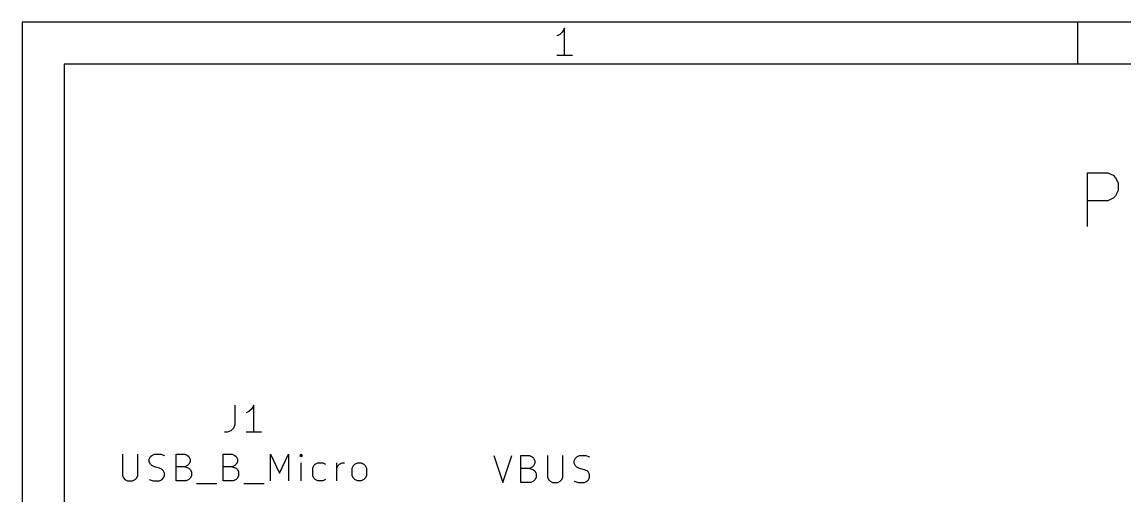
# Model space of a CAD drawing. Extents: x 0.4 to 16.1, y -11.3 to -0.4.
# Drawn here: x 0.394 to 2.45, y -1.277 to -0.394 of the extents above; entities that cross this region are included whole.
import ezdxf

# ---------------------------------------------------------------- set-up
doc = ezdxf.new("R2010")
doc.units = 0
doc.header["$MEASUREMENT"] = 0
for name, color, linetype in [('BLUE3', 171, 'CONTINUOUS'), ('CYAN2', 4, 'CONTINUOUS'), ('RED2', 1, 'CONTINUOUS')]:
    doc.layers.add(name, color=color, linetype=linetype)

msp = doc.modelspace()

# ---------------------------------------------------------------- linework, layer by layer
at = {"layer": 'BLUE3', "linetype": 'CONTINUOUS'}
for p, q in [((2.38006, -0.774736), (2.38006, -0.674736)), ((2.38006, -0.674736), (2.41815, -0.674736)), ((2.41815, -0.674736), (2.42768, -0.6795)), ((2.42768, -0.6795), (2.43244, -0.68426)), ((2.43244, -0.68426), (2.4372, -0.693783)), ((2.4372, -0.693783), (2.4372, -0.708071)), ((2.43244, -0.717594), (2.42768, -0.722354)), ((2.4372, -0.708071), (2.43244, -0.717594)), ((2.41815, -0.727118), (2.38006, -0.727118)), ((2.42768, -0.722354), (2.41815, -0.727118))]:
    msp.add_line(p, q, dxfattribs=at)
at = {"layer": 'CYAN2', "linetype": 'CONTINUOUS'}
for p, q in [((0.790331, -1.1083), (0.790331, -1.14402)), ((0.826047, -1.1083), (0.821283, -1.11544)), ((0.826047, -1.1583), (0.826047, -1.1083)), ((0.816524, -1.12021), (0.81176, -1.12259)), ((0.821283, -1.11544), (0.816524, -1.12021)), ((0.787949, -1.15116), (0.783189, -1.15592)), ((0.790331, -1.14402), (0.787949, -1.15116)), ((0.776047, -1.1583), (0.771283, -1.1583)), ((0.783189, -1.15592), (0.776047, -1.1583)), ((0.840331, -1.1583), (0.81176, -1.1583)), ((0.580807, -1.1993), (0.580807, -1.23978)), ((0.609378, -1.23978), (0.609378, -1.1993)), ((0.630807, -1.20883), (0.633189, -1.20406)), ((0.630807, -1.21359), (0.630807, -1.20883)), ((0.633189, -1.20406), (0.635571, -1.20169)), ((0.635571, -1.20169), (0.640331, -1.1993)), ((0.640331, -1.1993), (0.652236, -1.1993)), ((0.652236, -1.1993), (0.659378, -1.20169)), ((0.680807, -1.2493), (0.680807, -1.1993)), ((0.680807, -1.1993), (0.697472, -1.1993)), ((0.697472, -1.1993), (0.702236, -1.20169)), ((0.702236, -1.20169), (0.704618, -1.20406)), ((0.704618, -1.20406), (0.707, -1.20883)), ((0.707, -1.20883), (0.707, -1.21359)), ((0.768902, -1.2493), (0.768902, -1.1993)), ((0.768902, -1.1993), (0.785571, -1.1993)), ((0.785571, -1.1993), (0.790331, -1.20169)), ((0.790331, -1.20169), (0.792713, -1.20406)), ((0.792713, -1.20406), (0.795094, -1.20883)), ((0.795094, -1.20883), (0.795094, -1.21359)), ((0.857, -1.2493), (0.857, -1.1993)), ((0.857, -1.1993), (0.873665, -1.23502)), ((0.873665, -1.23502), (0.890331, -1.1993)), ((0.890331, -1.1993), (0.890331, -1.2493)), ((0.914142, -1.1993), (0.91176, -1.20169)), ((0.91176, -1.20169), (0.914142, -1.20406)), ((0.916524, -1.20169), (0.914142, -1.1993)), ((0.914142, -1.1993), (0.914142, -1.20406)), ((0.914142, -1.20406), (0.916524, -1.20169)), ((1.27333, -1.2023), (1.29, -1.2523)), ((1.29, -1.2523), (1.30667, -1.2023)), ((1.32333, -1.2523), (1.32333, -1.2023)), ((1.32333, -1.2023), (1.34, -1.2023)), ((1.34, -1.2023), (1.34476, -1.20469)), ((1.34476, -1.20469), (1.34714, -1.20706)), ((1.34714, -1.20706), (1.34952, -1.21183)), ((1.34952, -1.21183), (1.34952, -1.21659)), ((1.37333, -1.2023), (1.37333, -1.24278)), ((1.4019, -1.24278), (1.4019, -1.2023)), ((1.42333, -1.21183), (1.42571, -1.20706)), ((1.42333, -1.21659), (1.42333, -1.21183)), ((1.42571, -1.20706), (1.42809, -1.20469)), ((1.42809, -1.20469), (1.43285, -1.2023)), ((1.43285, -1.2023), (1.44476, -1.2023)), ((1.44476, -1.2023), (1.4519, -1.20469)), ((0.633189, -1.21835), (0.630807, -1.21359)), ((0.635571, -1.22073), (0.633189, -1.21835)), ((0.640331, -1.22311), (0.635571, -1.22073)), ((0.649854, -1.22549), (0.640331, -1.22311)), ((0.654618, -1.22787), (0.649854, -1.22549)), ((0.657, -1.23026), (0.654618, -1.22787)), ((0.659378, -1.23502), (0.657, -1.23026)), ((0.697472, -1.22311), (0.680807, -1.22311)), ((0.702236, -1.22073), (0.697472, -1.22311)), ((0.697472, -1.22311), (0.704618, -1.22549)), ((0.704618, -1.21835), (0.702236, -1.22073)), ((0.707, -1.21359), (0.704618, -1.21835)), ((0.704618, -1.22549), (0.707, -1.22787)), ((0.707, -1.22787), (0.709378, -1.23263)), ((0.709378, -1.23263), (0.709378, -1.23978)), ((0.785571, -1.22311), (0.768902, -1.22311)), ((0.790331, -1.22073), (0.785571, -1.22311)), ((0.785571, -1.22311), (0.792713, -1.22549)), ((0.792713, -1.21835), (0.790331, -1.22073)), ((0.795094, -1.21359), (0.792713, -1.21835)), ((0.792713, -1.22549), (0.795094, -1.22787)), ((0.795094, -1.22787), (0.797472, -1.23263)), ((0.797472, -1.23263), (0.797472, -1.23978)), ((0.914142, -1.2493), (0.914142, -1.21597)), ((0.935571, -1.22549), (0.937949, -1.22073)), ((0.935571, -1.23978), (0.935571, -1.22549)), ((0.937949, -1.22073), (0.940331, -1.21835)), ((0.940331, -1.21835), (0.945094, -1.21597)), ((0.945094, -1.21597), (0.954618, -1.21597)), ((0.954618, -1.21597), (0.959378, -1.21835)), ((0.980807, -1.2493), (0.980807, -1.21597)), ((0.980807, -1.22549), (0.983189, -1.22073)), ((0.983189, -1.22073), (0.985571, -1.21835)), ((0.985571, -1.21835), (0.990331, -1.21597)), ((0.990331, -1.21597), (0.995094, -1.21597)), ((1.00938, -1.22549), (1.01176, -1.22073)), ((1.00938, -1.23978), (1.00938, -1.22549)), ((1.01176, -1.22073), (1.01414, -1.21835)), ((1.01414, -1.21835), (1.0189, -1.21597)), ((1.0189, -1.21597), (1.02605, -1.21597)), ((1.02605, -1.21597), (1.03081, -1.21835)), ((1.03081, -1.21835), (1.03319, -1.22073)), ((1.03319, -1.22073), (1.03557, -1.22549)), ((1.03557, -1.22549), (1.03557, -1.23978)), ((1.34, -1.22611), (1.32333, -1.22611)), ((1.34476, -1.22373), (1.34, -1.22611)), ((1.34, -1.22611), (1.34714, -1.22849)), ((1.34714, -1.22135), (1.34476, -1.22373)), ((1.34952, -1.21659), (1.34714, -1.22135)), ((1.34714, -1.22849), (1.34952, -1.23087)), ((1.34952, -1.23087), (1.3519, -1.23563)), ((1.42571, -1.22135), (1.42333, -1.21659)), ((1.42809, -1.22373), (1.42571, -1.22135)), ((1.43285, -1.22611), (1.42809, -1.22373)), ((1.44238, -1.22849), (1.43285, -1.22611)), ((1.44714, -1.23087), (1.44238, -1.22849)), ((1.44952, -1.23326), (1.44714, -1.23087)), ((1.4519, -1.23802), (1.44952, -1.23326)), ((0.580807, -1.23978), (0.583189, -1.24454)), ((0.583189, -1.24454), (0.585571, -1.24692)), ((0.585571, -1.24692), (0.590331, -1.2493)), ((0.590331, -1.2493), (0.599854, -1.2493)), ((0.599854, -1.2493), (0.604618, -1.24692)), ((0.604618, -1.24692), (0.607, -1.24454)), ((0.607, -1.24454), (0.609378, -1.23978)), ((0.630807, -1.24692), (0.637949, -1.2493)), ((0.637949, -1.2493), (0.649854, -1.2493)), ((0.649854, -1.2493), (0.654618, -1.24692)), ((0.654618, -1.24692), (0.657, -1.24454)), ((0.657, -1.24454), (0.659378, -1.23978)), ((0.659378, -1.23978), (0.659378, -1.23502)), ((0.699854, -1.2493), (0.680807, -1.2493)), ((0.704618, -1.24692), (0.699854, -1.2493)), ((0.707, -1.24454), (0.704618, -1.24692)), ((0.709378, -1.23978), (0.707, -1.24454)), ((0.718902, -1.25406), (0.757, -1.25406)), ((0.787949, -1.2493), (0.768902, -1.2493)), ((0.792713, -1.24692), (0.787949, -1.2493)), ((0.795094, -1.24454), (0.792713, -1.24692)), ((0.797472, -1.23978), (0.795094, -1.24454)), ((0.807, -1.25406), (0.845094, -1.25406)), ((0.937949, -1.24454), (0.935571, -1.23978)), ((0.940331, -1.24692), (0.937949, -1.24454)), ((0.945094, -1.2493), (0.940331, -1.24692)), ((0.954618, -1.2493), (0.945094, -1.2493)), ((0.959378, -1.24692), (0.954618, -1.2493)), ((1.01176, -1.24454), (1.00938, -1.23978)), ((1.01414, -1.24692), (1.01176, -1.24454)), ((1.0189, -1.2493), (1.01414, -1.24692)), ((1.02605, -1.2493), (1.0189, -1.2493)), ((1.03081, -1.24692), (1.02605, -1.2493)), ((1.03319, -1.24454), (1.03081, -1.24692)), ((1.03557, -1.23978), (1.03319, -1.24454)), ((1.34238, -1.2523), (1.32333, -1.2523)), ((1.34714, -1.24992), (1.34238, -1.2523)), ((1.34952, -1.24754), (1.34714, -1.24992)), ((1.3519, -1.24278), (1.34952, -1.24754)), ((1.3519, -1.23563), (1.3519, -1.24278)), ((1.37333, -1.24278), (1.37571, -1.24754)), ((1.37571, -1.24754), (1.37809, -1.24992)), ((1.37809, -1.24992), (1.38285, -1.2523)), ((1.38285, -1.2523), (1.39238, -1.2523)), ((1.39238, -1.2523), (1.39714, -1.24992)), ((1.39714, -1.24992), (1.39952, -1.24754)), ((1.39952, -1.24754), (1.4019, -1.24278)), ((1.42333, -1.24992), (1.43047, -1.2523)), ((1.43047, -1.2523), (1.44238, -1.2523)), ((1.44238, -1.2523), (1.44714, -1.24992)), ((1.44714, -1.24992), (1.44952, -1.24754)), ((1.44952, -1.24754), (1.4519, -1.24278)), ((1.4519, -1.24278), (1.4519, -1.23802))]:
    msp.add_line(p, q, dxfattribs=at)
at = {"layer": 'RED2', "linetype": 'CONTINUOUS'}
for p, q in [((0.393701, -0.393701), (0.393701, -11.2993)), ((16.1413, -0.393701), (0.393701, -0.393701)), ((1.40528, -0.405039), (1.4004, -0.412354)), ((1.40528, -0.45622), (1.40528, -0.405039)), ((2.3622, -0.472441), (2.3622, -0.393701)), ((1.39553, -0.417228), (1.39065, -0.419665)), ((1.4004, -0.412354), (1.39553, -0.417228)), ((0.472441, -0.472441), (0.472441, -11.2206)), ((16.0626, -0.472441), (0.472441, -0.472441)), ((1.4199, -0.45622), (1.39065, -0.45622))]:
    msp.add_line(p, q, dxfattribs=at)

doc.saveas('drawing.dxf')
